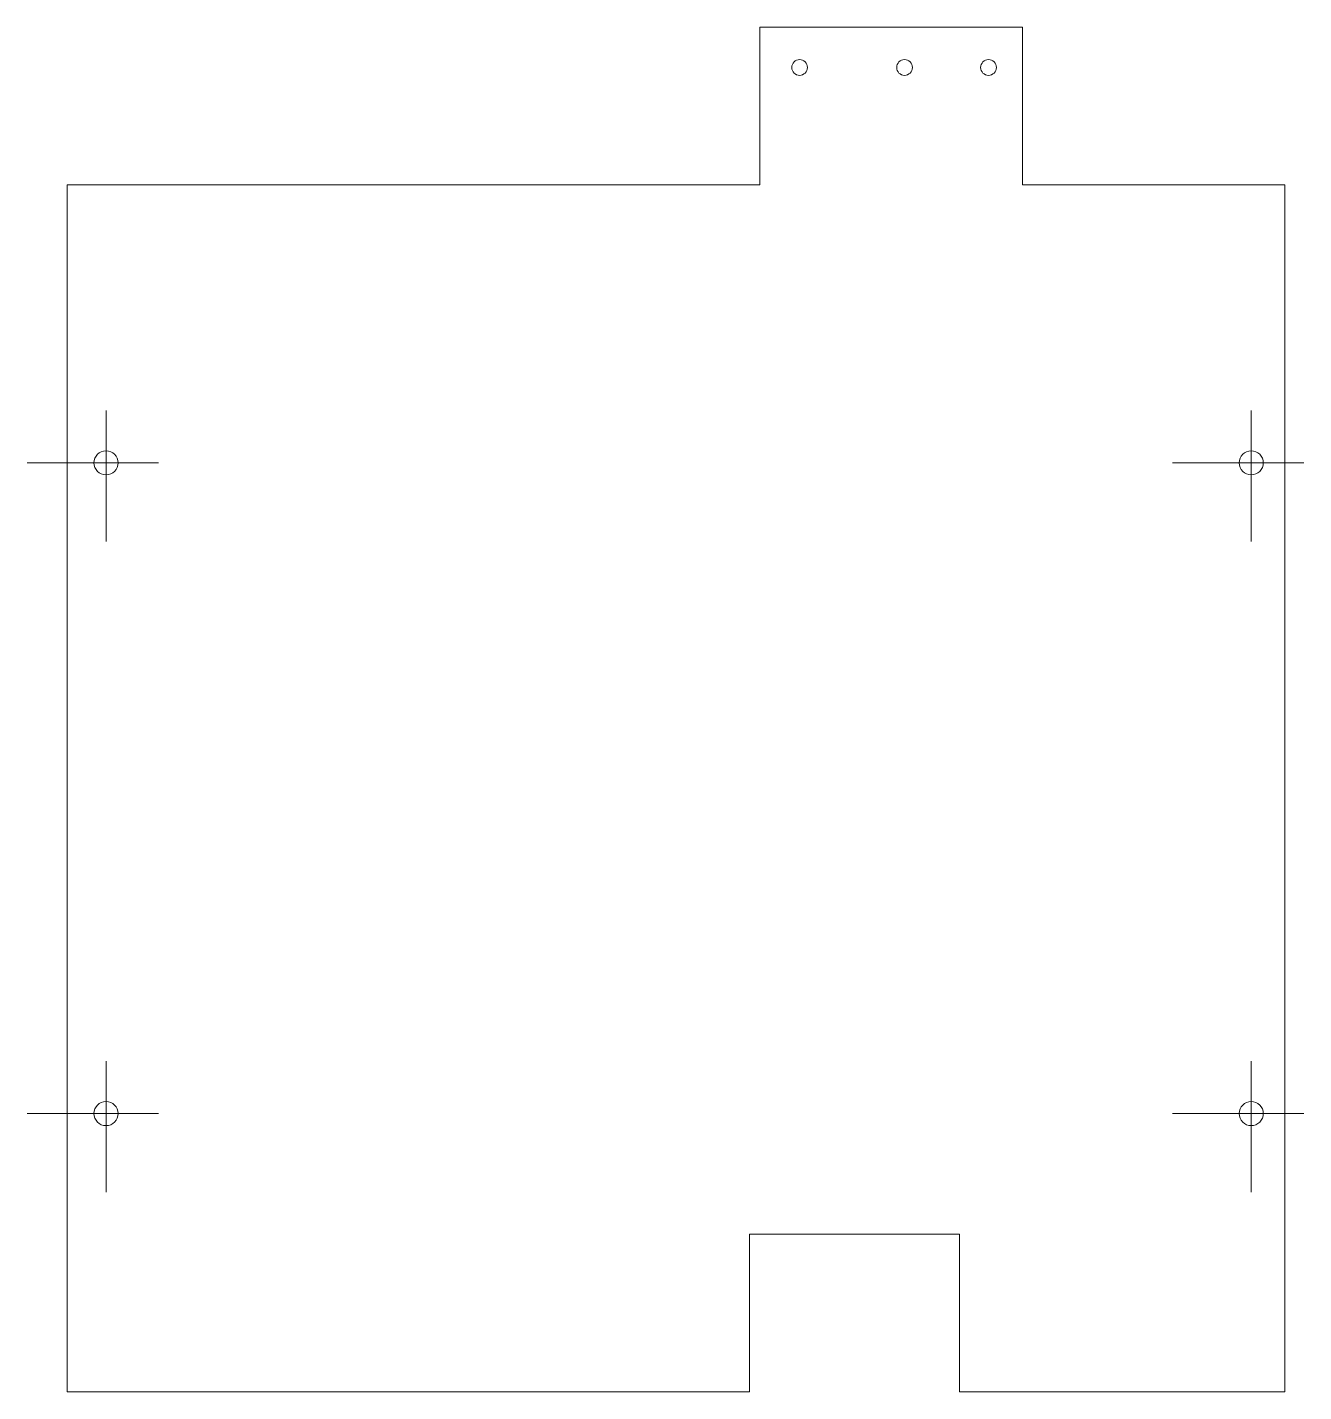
# Model space of a CAD drawing. Header units: millimetres. Extents: x 83 to 326, y 38 to 298.
import ezdxf

# ---------------------------------------------------------------- set-up
doc = ezdxf.new("R2010")
doc.units = ezdxf.units.MM
doc.layers.add('Bed', color=7, linetype='CONTINUOUS', lineweight=0)
doc.layers.add('centres & dims', color=7, linetype='CONTINUOUS', lineweight=0)

msp = doc.modelspace()

# ---------------------------------------------------------------- linework, layer by layer
at = {"layer": 'Bed'}
for p, q in [((222.45, 267.66), (222.45, 297.66)), ((222.45, 297.66), (272.45, 297.66)), ((272.45, 297.66), (272.45, 267.66)), ((90.45, 37.66), (90.45, 267.66)), ((90.45, 267.66), (222.45, 267.66)), ((272.45, 267.66), (322.45, 267.66)), ((322.45, 267.66), (322.45, 37.66)), ((220.45, 67.66), (220.45, 37.66)), ((260.45, 67.66), (220.45, 67.66)), ((260.45, 37.66), (260.45, 67.66)), ((220.45, 37.66), (90.45, 37.66)), ((322.45, 37.66), (260.45, 37.66))]:
    msp.add_line(p, q, dxfattribs=at)
for centre in [(97.85, 214.66), (316.05, 214.66), (97.85, 90.66), (316.05, 90.66)]:
    msp.add_circle(centre, 2.3, dxfattribs=at)
at = {"layer": 'centres & dims', "color": 8}
for p, q in [((97.85, 199.66), (97.85, 224.66)), ((316.05, 199.66), (316.05, 224.66)), ((82.85, 214.66), (107.85, 214.66)), ((301.05, 214.66), (326.05, 214.66)), ((97.85, 75.66), (97.85, 100.66)), ((316.05, 75.66), (316.05, 100.66)), ((82.85, 90.66), (107.85, 90.66)), ((301.05, 90.66), (326.05, 90.66))]:
    msp.add_line(p, q, dxfattribs=at)
at = {"layer": 'centres & dims'}
for centre in [(230, 290), (250, 290), (266, 290)]:
    msp.add_circle(centre, 1.5, dxfattribs=at)

doc.saveas('drawing.dxf')
